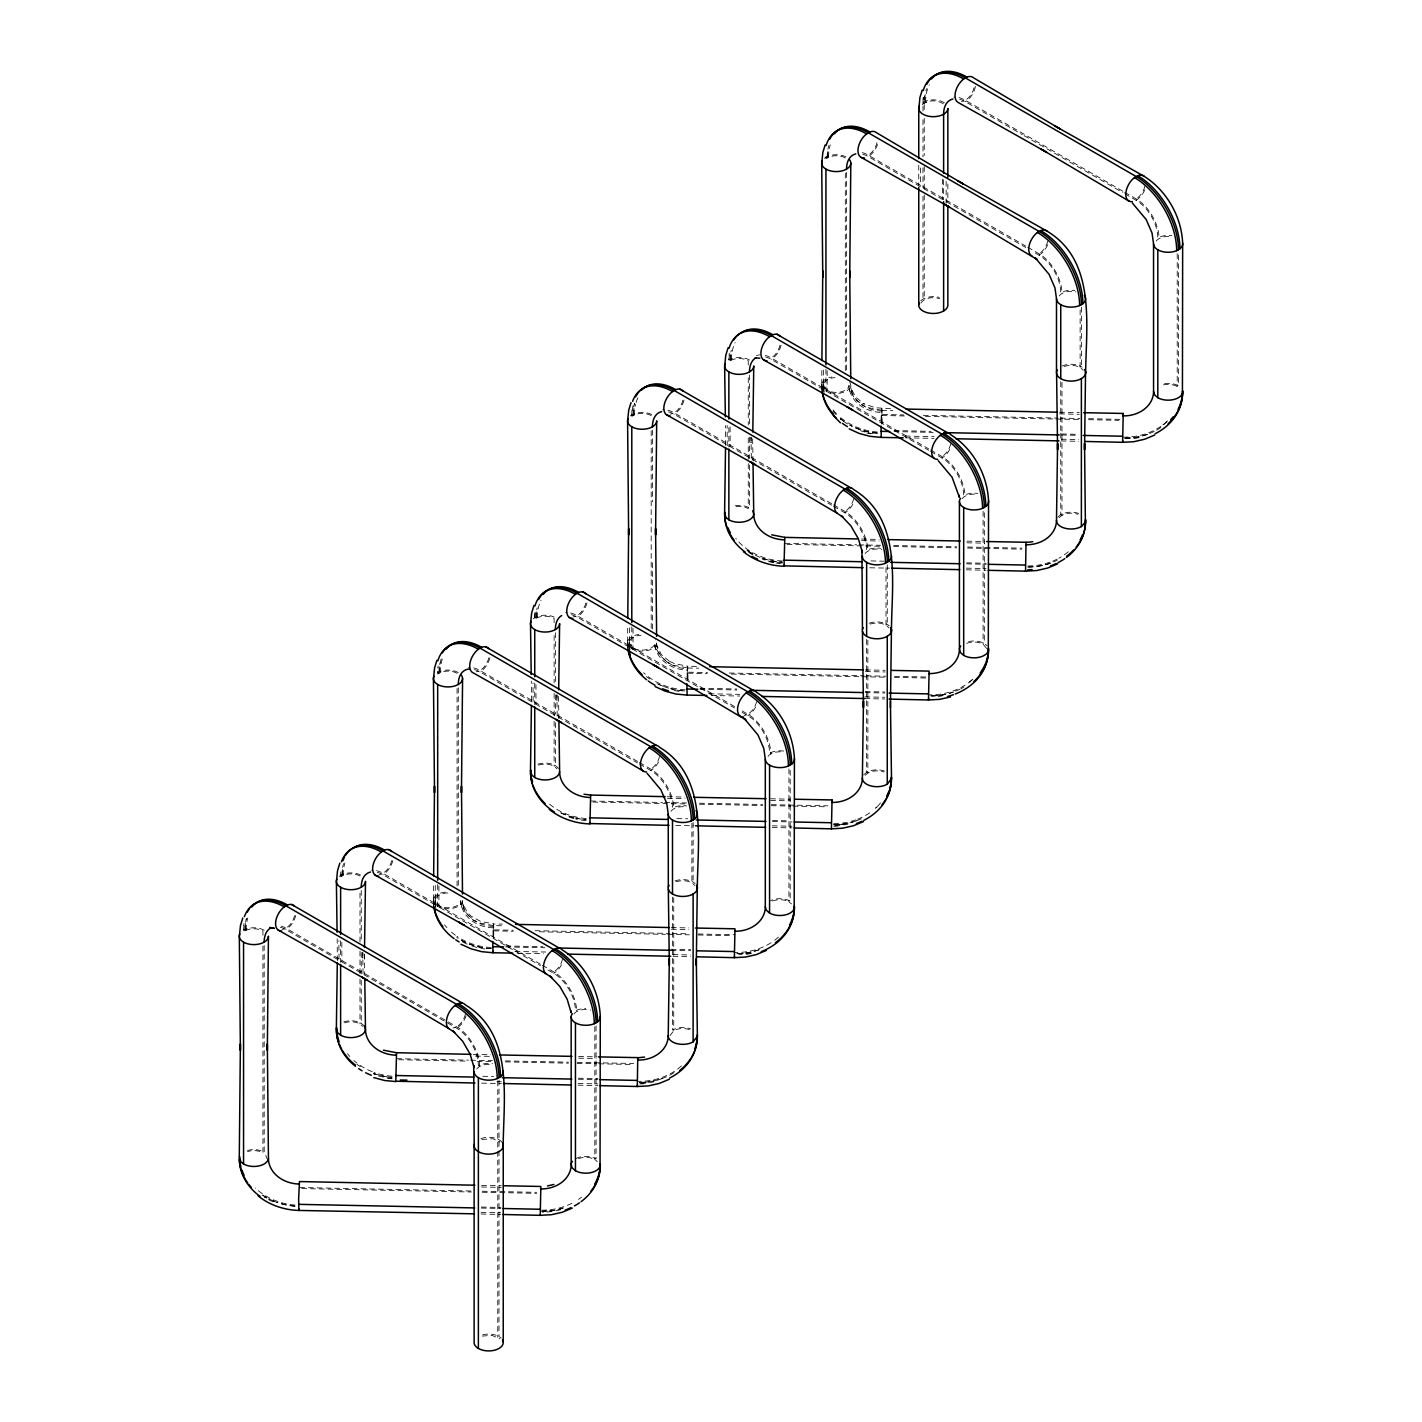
<?xml version="1.0" encoding="UTF-8"?>
<svg xmlns="http://www.w3.org/2000/svg" width="1422" height="1422" viewBox="0 0 1422 1422"><rect width="100%" height="100%" fill="white"/><g stroke="black" fill="none" stroke-linecap="round" stroke-linejoin="round"><path stroke-width="0.75" stroke-dasharray="5 3.75" d="M752.647 438.829L753.002 461.03M881.978 410.585L881.836 424.183M434.119 908.356A59.688 48.703 3.5 0 1 433.514 901.406L433.586 882.547M435.825 907.894A57.982 47.317 3.5 0 1 435.221 901.139L435.292 884.822M493.647 936.494L493.718 925.935M628.257 650.689A59.688 48.703 3.5 0 1 627.653 643.739L627.706 624.88M629.946 650.227A57.982 47.317 3.5 0 1 629.359 643.473L629.413 627.155M687.768 678.809L687.733 666.225L674.632 663.683L668.731 660.981L670.011 661.799L661.283 654.511L656.573 645.108L657.728 649.499M822.378 393.005A59.688 48.703 3.5 0 1 821.774 386.055L821.845 367.196M824.067 392.543A57.982 47.317 3.5 0 1 823.48 385.789L823.551 369.471M338.987 958.979L338.898 940.742M362.841 953.7L362.77 958.09L362.77 952.42L363.054 974.426M533.108 701.295L533.019 683.075M556.962 696.016L556.909 700.406L556.909 694.736L557.175 716.759M727.211 445.815L727.14 425.391M751.083 438.349L751.029 442.74L751.029 437.069L751.314 459.075M337.334 960.81L337.174 938.804M531.49 700.939L531.313 681.12M558.579 696.389L558.864 718.697M725.576 445.459L725.469 425.64M493.665 937.88L493.754 929.846L513.324 930.237M687.786 680.196L687.893 672.179L707.463 672.57M881.924 422.53L882.013 414.495L903.752 414.94M492.919 936.085L493.434 924.033L502.375 924.087M687.057 678.418L687.182 672.802M881.142 420.432L881.302 415.135M881.178 420.734L881.498 411.011A30.697 25.063 3.5 0 1 850.818 385.309L849.805 381.931M493.078 931.41L493.558 925.615L504.543 925.846M687.199 673.744L687.377 668.678A30.697 25.063 3.5 0 1 656.68 642.993L655.684 639.598M435.754 906.863A58.124 47.424 3.5 0 1 435.168 900.108L435.363 899.06A12.834 7.412 0 0 1 450.596 893.105M629.875 649.196A58.124 47.424 3.5 0 1 629.288 642.424L629.484 641.393A12.834 7.412 0 0 1 641.002 635.314M824.013 391.512A58.124 47.424 3.5 0 1 823.409 384.758L823.605 383.727A12.834 7.412 0 0 1 835.123 377.63M434.03 907.04A59.866 48.846 3.5 0 1 433.408 900.073L433.674 898.74A14.575 8.425 0 0 1 446.828 891.967M628.151 649.356A59.866 48.846 3.5 0 1 627.546 642.389L627.813 641.055A14.575 8.425 0 0 1 638.905 634.479M822.272 391.69A59.866 48.846 3.5 0 1 821.667 384.722L821.934 383.389A14.575 8.425 0 0 1 831.994 376.954M669.993 1035.678L673.744 1030.701A12.834 7.412 0 0 1 689.688 1029.688M920.905 303.135C924.851 297.18 933.436 296.843 939.711 298.638M1163.943 424.414L1168.262 420.183M972.701 679.272L969.804 682.08L972.612 679.361A57.982 47.317 3.5 0 1 968.293 682.933M878.494 805.314L875.543 808.211A57.982 47.317 3.5 0 0 880.502 802.897M881.676 410.407L892.785 410.496M687.537 668.073L698.664 668.162M1057.701 517.235L1060.759 514.64A14.575 8.425 0 0 1 1078.729 513.431M1059.301 517.644L1061.985 515.351A12.834 7.412 0 0 1 1077.929 514.337M863.563 774.901L866.638 772.306A14.575 8.425 0 0 1 884.608 771.097M865.18 775.31L867.864 773.035A12.834 7.412 0 0 1 883.809 772.004M922.185 104.57C928.388 99.487 938.396 99.753 944.563 104.713M824.422 158.233L827.693 156.331A14.575 8.425 0 0 1 846.552 157.202M630.302 415.899L633.572 414.015A14.575 8.425 0 0 1 652.431 414.886M533.232 618.694L536.503 616.793A14.575 8.425 0 0 1 554.082 617.024M339.111 876.361L342.382 874.477A14.575 8.425 0 0 1 361.241 875.348M845.308 157.931A12.834 7.412 0 0 0 828.528 157.238L825.986 158.713A57.982 33.488 60 0 1 826.164 154.323M651.187 415.597A12.834 7.412 0 0 0 634.408 414.922L631.866 416.379A57.982 33.488 60 0 1 633.519 404.008M748.256 364.992L748.256 360.708A12.834 7.412 0 0 0 731.459 360.033L728.917 361.49A57.982 33.488 60 0 1 729.344 355.002M457.066 673.264A12.834 7.412 0 0 0 440.269 672.588L437.727 674.064A57.982 33.488 60 0 1 438.154 667.558M554.118 622.676L554.118 618.392A12.834 7.412 0 0 0 537.338 617.699L534.796 619.174A57.982 33.488 60 0 1 535.205 612.669M262.928 935.303L262.928 930.948A12.834 7.412 0 0 0 246.148 930.255L243.606 931.73A57.982 33.488 60 0 1 244.015 925.242M359.997 876.059A12.834 7.412 0 0 0 343.217 875.383L340.676 876.841A57.982 33.488 60 0 1 340.853 872.45M960.988 688.87L963.885 687.004M749.483 359.997A14.575 8.425 0 0 0 730.641 359.126L728.864 359.997A59.866 34.572 60 0 1 729.29 353.296M458.293 672.553A14.575 8.425 0 0 0 439.451 671.682L437.674 672.553A59.866 34.572 60 0 1 438.1 665.852M264.172 930.237A14.575 8.425 0 0 0 245.313 929.366L243.553 930.237A59.866 34.572 60 0 1 243.98 923.518M926.895 101.869L923.056 103.824A57.982 33.488 60 0 1 923.465 97.318M482.271 1336.076L492.012 1335.347L499.797 1338.795M1064.243 366.414C1070.588 364.565 1078.623 364.832 1083.173 370.235M870.122 624.098C876.467 622.249 884.484 622.498 889.052 627.92M675.983 881.764C682.347 879.916 690.363 880.182 694.931 885.586M481.862 1139.431L492.919 1138.72L499.797 1142.008M1124.766 438.207L1134.187 437.852M1027.697 567.058L1037.118 566.685M930.628 695.891L940.066 695.536L937.009 695.642M842.997 824.369L833.576 824.724A58.124 47.424 3.5 0 0 848.045 823.214M738.391 953.487L745.928 953.202M639.438 1082.409L648.876 1082.035M542.386 1211.242L551.807 1210.886M905.423 436.092L933.97 436.625M905.387 437.852L933.934 438.367M869.802 567.787L889.55 568.142M709.063 693.794L739.813 694.345M711.267 695.518L739.813 696.033M675.681 825.453L693.243 825.773M514.942 951.478L545.692 952.011M517.146 953.202L543.488 953.664M496.936 1081.715L501.326 1081.787M481.543 1083.137L501.308 1083.493M1059.514 412.238L1079.28 412.611M1059.55 413.873L1079.298 414.282M923.322 415.331L1058.146 418.068M1060.314 418.121L1079.902 418.512M1088.594 418.69L1123.38 419.401M881.942 415.508L905.867 415.988M925.438 416.397L1053.738 418.992M1055.906 419.046L1079.831 419.526M1088.523 419.703L1118.972 420.325M894.1 430.582L931.054 431.328M1061.541 433.977L1078.925 434.332M894.029 431.595L933.17 432.377M1061.47 434.99L1078.871 435.345M966.836 541.142L984.415 541.48M861.554 540.662L879.116 541.018M966.889 542.795L984.433 543.151M784.944 543.328L856.702 544.786M858.888 544.839L880.627 545.284M893.674 545.533L956.739 546.83M967.6 547.043L1021.974 548.145M787.059 544.395L880.573 546.279M893.62 546.546L956.668 547.826M967.547 548.057L1021.903 549.159M870.957 560.926L884.004 561.175M966.64 562.863L986.21 563.254M966.587 563.876L986.157 564.267M865.394 669.904L885.159 670.277M865.429 671.557L885.177 671.948M729.202 673.015L864.025 675.752M866.194 675.788L885.764 676.197M894.474 676.357L929.259 677.068M687.821 673.175L707.392 673.584M731.317 674.064L859.617 676.676M861.785 676.712L885.71 677.192M894.402 677.37L927.02 678.045M699.962 688.248L736.934 688.995M865.234 691.607L884.804 691.999M699.908 689.261L736.88 690.008M865.18 692.621L884.751 693.012M770.528 798.791L790.294 799.164M667.433 798.346L684.977 798.702M770.564 800.426L790.312 800.835M590.823 801.013L662.581 802.47M664.749 802.506L686.506 802.95M699.553 803.217L762.619 804.497M771.311 804.674L795.236 805.154M797.404 805.207L827.853 805.812M592.938 802.061L666.865 803.572M671.22 803.643L686.435 803.963M699.482 804.23L762.548 805.51M771.239 805.687L790.81 806.078M792.996 806.132L827.782 806.825M676.836 818.592L687.715 818.805M772.519 820.53L789.921 820.885M772.466 821.543L792.036 821.934M671.255 927.571L688.835 927.908M671.308 929.224L688.852 929.579M535.081 930.681L669.904 933.419M672.073 933.472L689.474 933.827M698.166 933.987L735.138 934.752M493.701 930.859L513.271 931.25M539.365 931.783L665.478 934.343M667.665 934.396L689.403 934.823M698.095 935.001L732.899 935.712M505.841 945.932L542.813 946.679M671.113 949.274L690.683 949.683M505.788 946.945L544.928 947.727M671.042 950.287L690.612 950.696M578.594 1056.493L596.173 1056.83M475.499 1056.066L490.857 1056.368M578.63 1058.146L596.191 1058.501M396.702 1058.679L468.46 1060.137M470.629 1060.19L492.368 1060.616M505.414 1060.883L568.48 1062.163M577.19 1062.341L601.097 1062.838M603.284 1062.874L633.714 1063.496M398.8 1059.746L468.389 1061.15M477.099 1061.327L492.314 1061.63M505.361 1061.896L568.427 1063.176M577.119 1063.354L596.689 1063.763M598.858 1063.798L633.661 1064.509M482.716 1076.258L493.594 1076.49M578.399 1078.214L597.969 1078.605M578.327 1079.227L597.898 1079.618M481.525 1185.344L501.308 1185.717M481.56 1186.997L501.308 1187.388M299.633 1187.512L471.429 1191.014M482.289 1191.227L536.663 1192.329M301.748 1188.579L471.357 1192.009M482.236 1192.24L536.592 1193.342M481.329 1207.047L500.9 1207.438M481.276 1208.06L500.846 1208.451M890.634 408.736L875.17 407.723L862.852 403.297L864.132 404.132L855.422 396.827L850.694 387.424L851.867 391.814M1061.239 439.185L1078.783 439.576M861.501 539.027L879.027 539.418M696.496 666.403L687.733 666.225L687.377 670.1A32.457 26.485 3.5 0 1 654.938 642.957A12.834 7.412 0 0 1 646.814 649.587A12.834 7.412 0 0 1 633.039 647.934L629.359 643.473M667.362 796.711L684.889 797.084M473.242 1054.377L490.768 1054.768M1061.203 440.927L1078.747 441.318M966.338 568.125L986.086 568.569M966.338 569.813L986.086 570.258M864.896 696.851L884.626 697.313M864.896 698.54L884.626 699.002M772.217 825.791L791.947 826.253M772.217 827.48L791.947 827.924M672.962 954.571L690.505 954.98M672.962 956.277L690.505 956.668M578.096 1083.475L597.827 1083.919M578.079 1085.164L597.827 1085.608M481.027 1212.308L500.757 1212.753M481.027 1213.997L500.757 1214.441M881.818 410.265L868.184 407.652L862.034 404.843L863.19 405.554L854.018 397.876L849.041 387.975L850.16 392.152M493.558 925.615L479.925 923.002L473.775 920.194L474.93 920.905L465.758 913.226L460.799 903.326L461.919 907.503M1122.829 191.188L965.325 100.269A32.457 18.735 60 0 0 953.842 97.194M1124.731 192.29L1136.107 198.867A32.457 18.735 60 0 1 1159.054 238.612M959.708 99.309A30.697 17.722 60 0 1 965.325 101.691L1022.258 134.557M1024.142 135.659L1122.829 192.628M1124.731 193.712L1136.107 200.289A30.697 17.722 60 0 1 1157.81 237.901A14.575 8.425 0 0 1 1171.906 235.714M862.319 152.616A32.457 18.735 60 0 1 868.255 155.158L1025.76 246.077M1027.662 247.179L1039.038 253.756A32.457 18.735 60 0 1 1061.985 293.501M862.639 154.18A30.697 17.722 60 0 1 868.255 156.58L1025.76 247.517M1035.252 252.992L1039.038 255.178A30.697 17.722 60 0 1 1060.759 292.79A14.575 8.425 0 0 1 1074.854 290.603M765.267 355.411A32.457 18.735 60 0 1 771.204 357.935L928.69 448.872M930.592 449.974L941.986 456.533A32.457 18.735 60 0 1 964.934 496.296M765.587 356.975A30.697 17.722 60 0 1 771.204 359.375L928.69 450.294M930.592 451.396L941.986 457.973A30.697 17.722 60 0 1 963.689 495.567A14.575 8.425 0 0 1 977.785 493.398M831.639 503.761L674.135 412.824A32.457 18.735 60 0 0 662.67 409.749M833.541 504.846L844.917 511.422A32.457 18.735 60 0 1 867.864 551.167M668.518 411.865A30.697 17.722 60 0 1 674.135 414.246L831.639 505.183M833.541 506.285L844.917 512.862A30.697 17.722 60 0 1 866.638 550.456A14.575 8.425 0 0 1 880.733 548.288M734.57 706.538L577.065 615.619A32.457 18.735 60 0 0 565.601 612.544M742.16 710.929L747.848 714.217A32.457 18.735 60 0 1 770.813 753.962M571.448 614.66A30.697 17.722 60 0 1 577.065 617.041L734.57 707.978M742.16 712.351L747.848 715.639A30.697 17.722 60 0 1 769.569 753.251A14.575 8.425 0 0 1 783.664 751.065M637.5 761.428L480.014 670.491A32.457 18.735 60 0 0 468.531 667.416M639.402 762.53L650.796 769.106A32.457 18.735 60 0 1 673.744 808.851M474.397 669.531A30.697 17.722 60 0 1 480.014 671.931L637.5 762.867M639.402 763.952L650.796 770.528A30.697 17.722 60 0 1 672.499 808.14A14.575 8.425 0 0 1 686.595 805.954M540.449 964.223L382.945 873.286A32.457 18.735 60 0 0 371.48 870.211M542.351 965.307L553.727 971.884A32.457 18.735 60 0 1 576.674 1011.629M377.328 872.326A30.697 17.722 60 0 1 382.945 874.726L437.976 906.489M439.878 907.592L540.449 965.645M548.039 970.035L553.727 973.323A30.697 17.722 60 0 1 575.448 1010.918A14.575 8.425 0 0 1 585.757 1008.447M280.258 927.215A30.697 17.722 60 0 1 285.875 929.597L456.658 1028.195A30.697 17.722 60 0 1 478.379 1065.807A14.575 8.425 0 0 1 492.474 1063.638M752.149 553.816L746.408 549.87A58.124 47.424 3.5 0 0 782.367 562.152A59.688 48.703 3.5 0 1 759.739 557.264M843.939 421.339L840.42 418.903L843.459 421.019A58.124 47.424 3.5 0 1 840.42 418.655M746.87 550.172L750.389 552.607M646.299 676.588L649.818 679.005M356.869 1064.314L360.388 1066.731M263.319 1195.582L266.838 1198.017L262.519 1195.031A58.124 47.424 3.5 0 0 274.997 1201.626M968.666 641.589A14.575 8.425 0 0 1 984.308 643.473L987.099 645.73M656.68 642.993A14.575 8.425 0 0 1 647.454 650.529A14.575 8.425 0 0 1 631.795 648.645L627.653 643.739M493.238 926.344A30.697 25.063 3.5 0 1 462.559 900.659A14.575 8.425 0 0 1 453.334 908.196A14.575 8.425 0 0 1 437.674 906.312L433.514 901.406M1163.427 384.864A12.834 7.412 0 0 1 1177.203 386.517L1179.709 388.562M881.907 412.06L881.853 408.541L881.498 412.433A32.457 26.485 3.5 0 1 849.058 385.273A12.834 7.412 0 0 1 840.935 391.903A12.834 7.412 0 0 1 827.16 390.25L823.48 385.789M966.676 643.348A12.834 7.412 0 0 1 983.082 644.184L986.761 648.645M772.555 901.015A12.834 7.412 0 0 1 788.943 901.868L791.45 903.912M493.238 927.784A32.457 26.485 3.5 0 1 460.817 900.624A12.834 7.412 0 0 1 452.694 907.254A12.834 7.412 0 0 1 438.918 905.601L435.221 901.139M578.434 1158.699A12.834 7.412 0 0 1 594.823 1159.534L597.329 1161.578M537.907 764.183A14.575 8.425 0 0 1 555.362 765.569L558.615 768.449M538.636 765.107A12.834 7.412 0 0 1 554.118 766.28L556.997 768.804M343.786 1021.867A14.575 8.425 0 0 1 361.241 1023.253L364.494 1026.115M344.515 1022.791A12.834 7.412 0 0 1 359.997 1023.964L362.859 1026.488M821.774 386.055L823.142 388.721M265.807 1155.322L266.678 1158.308M656.04 649.836L654.92 645.659L659.879 655.542L669.051 663.221L667.896 662.528L674.046 665.336L687.697 667.949L687.786 669.744M463.608 907.165L462.452 902.774L467.163 912.177L471.091 916.177L480.512 921.349L493.612 923.891L493.665 927.411M823.409 384.758L823.853 388.562M629.288 642.424L629.733 646.246M435.168 900.108L435.612 903.912M821.667 384.722L822.129 388.668M627.546 642.389L627.991 646.352M433.408 900.073L433.87 904.019M824.227 389.432L823.605 383.727A57.982 47.317 3.5 0 0 823.942 388.793M630.106 647.117L629.484 641.393A57.982 47.317 3.5 0 0 629.822 646.459M435.985 904.783L435.363 899.06A57.982 47.317 3.5 0 0 435.683 904.143M822.556 389.308L821.934 383.389A59.688 48.703 3.5 0 0 822.272 388.597M628.435 646.992L627.813 641.055A59.688 48.703 3.5 0 0 628.151 646.281M434.314 904.659L433.674 898.74A59.688 48.703 3.5 0 0 434.03 903.948M364.423 954.233L364.707 974.159M1178.447 255.053L1178.447 385.806A14.575 8.425 0 0 0 1162.787 383.922M1177.203 253.614L1177.203 386.517M1081.378 307.17L1081.378 366.734M1080.133 309.925L1080.133 367.445M1061.985 382.447L1061.985 515.351M1060.759 381.736L1060.759 431.044M1060.759 433.177L1060.759 514.64M984.308 512.72L984.308 643.473M983.082 511.298L983.082 644.184M947.852 183.953L947.852 201.657M946.128 181.234L946.128 203.346M943.621 179.83L943.621 199.507M942.377 179.101L942.377 198.796M924.229 109.601L924.229 103.042A58.124 33.559 60 0 1 925.384 92.519M924.229 118.346L924.229 155.513M924.229 166.445L924.229 192.681M924.229 194.867L924.229 299.829M922.985 111.076L922.985 102.331A59.866 34.572 60 0 1 923.234 97.229M922.985 119.821L922.985 156.989M922.985 167.92L922.985 187.597M922.985 196.343L922.985 299.1M920.478 167.974L920.478 185.66M918.754 165.254L918.754 185.162M887.257 564.836L887.257 624.418M886.013 567.609L886.013 625.129M867.864 640.131L867.864 773.035M866.638 639.42L866.638 772.306M846.552 172.435L846.552 372.546M845.308 173.146L845.308 371.071M827.16 370.68L827.16 390.25M825.933 369.222L825.933 390.961A14.575 8.425 0 0 0 841.575 392.845A14.575 8.425 0 0 0 850.818 385.309M790.188 770.404L790.188 901.157A14.575 8.425 0 0 0 769.817 901.015M788.943 768.964L788.943 901.868M749.483 374.999L749.483 426.44M749.483 437.158L749.483 458.595M749.483 465.03L749.483 507.903A14.575 8.425 0 0 0 732.046 506.516M748.256 377.861L748.256 425.018M748.256 437.887L748.256 459.306M748.256 463.608L748.256 508.614A12.834 7.412 0 0 0 732.774 507.441M730.108 426.92L730.108 446.206M728.864 427.631L728.864 446.935M693.118 822.52L693.118 882.084M691.892 823.231L691.892 882.795M673.744 897.797L673.744 1030.701M672.499 897.086L672.499 1029.99A14.575 8.425 0 0 1 690.488 1028.781M652.431 430.102L652.431 501.877M652.431 562.792L652.431 630.213M651.187 430.83L651.187 628.755M633.039 628.346L633.039 647.934M631.795 626.889L631.795 648.645M596.067 1025.92L596.067 1158.823A14.575 8.425 0 0 0 575.679 1158.681M594.823 1026.648L594.823 1159.534M555.362 632.683L555.362 684.124M555.362 694.843L555.362 714.128M555.362 722.696L555.362 765.569M554.118 635.527L554.118 682.684M554.118 693.403L554.118 716.99M554.118 721.274L554.118 766.28M535.97 684.586L535.97 703.89M534.743 683.164L534.743 704.601M498.998 1080.187L498.998 1148.496M498.998 1150.682L498.998 1336.538M497.753 1080.898L497.753 1149.225M497.753 1151.411L497.753 1337.267M458.293 687.786L458.293 887.879M457.066 688.497L457.066 886.421M438.918 886.03L438.918 905.601M437.674 884.573L437.674 906.312M361.241 890.35L361.241 941.791M361.241 952.509L361.241 973.946M361.241 980.38L361.241 1023.253M359.997 893.212L359.997 942.502M359.997 951.087L359.997 974.657M359.997 978.958L359.997 1023.964M341.849 942.271L341.849 961.556M340.622 940.849L340.622 962.267M264.172 945.452L264.172 1152.087A14.575 8.425 0 0 0 246.717 1150.7M262.928 946.163L262.928 1152.798A12.834 7.412 0 0 0 247.464 1151.624M482.698 1334.814A14.575 8.425 0 0 1 501.166 1338.138M480.938 1138.578A14.575 8.425 0 0 1 502.446 1142.933M466.025 1015.895A14.575 8.425 -60 0 1 456.658 1028.195M476.832 1068.917A12.834 7.412 0 0 1 492.012 1064.598M479.623 1066.518A32.457 18.735 60 0 0 456.658 1026.773L285.875 928.175A32.457 18.735 60 0 0 279.938 925.651M465.367 1014.206A12.834 7.412 -60 0 1 452.889 1027.999M295.758 915.43A14.575 8.425 -60 0 1 285.875 929.597M246.148 930.255A57.982 33.488 60 0 1 247.819 917.883M244.797 930.948A58.124 33.559 60 0 1 246.45 918.541A59.688 34.466 60 0 0 245.313 929.366M294.585 915.608A12.834 7.412 -60 0 1 282.107 929.401M295.047 1205.056A57.982 47.317 3.5 0 1 255.391 1188.045M294.976 1206.212A58.124 47.424 3.5 0 1 276.899 1202.354M581.545 1197.128A57.982 47.317 3.5 0 1 578.505 1199.368M571.893 1203.296A57.982 47.317 3.5 0 1 540.556 1210.175M562.721 1208.149A58.124 47.424 3.5 0 1 542.564 1211.331M561.494 964.774A14.575 8.425 -60 0 1 553.727 973.323M573.901 1014.046A12.834 7.412 0 0 1 590.663 1010.029M562.437 959.335A12.834 7.412 -60 0 1 553.727 971.884M340.622 875.348A59.866 34.572 60 0 1 340.729 871.917M392.81 860.541A14.575 8.425 -60 0 1 382.945 874.726M343.217 875.383A57.982 33.488 60 0 1 344.871 862.994M341.849 876.059A58.124 33.559 60 0 1 343.52 863.652M391.654 860.719A12.834 7.412 -60 0 1 379.176 874.512M391.921 1078.783A59.866 48.846 3.5 0 1 387.673 1078.338M392.117 1076.223A57.982 47.317 3.5 0 1 374.057 1072.384M372.173 1071.655A57.982 47.317 3.5 0 1 353.829 1060.492M349.848 1056.51A57.982 47.317 3.5 0 1 347.483 1053.684M373.95 1073.503A58.124 47.424 3.5 0 0 392.045 1077.361A59.688 48.703 3.5 0 1 373.435 1073.343M643.953 1083.76A59.866 48.846 3.5 0 1 639.687 1083.919M681.422 1065.878A57.982 47.317 3.5 0 1 637.625 1081.324M674.01 1072.703A58.124 47.424 3.5 0 1 639.633 1082.48M560.677 1209.678A57.982 47.317 3.5 0 1 542.493 1212.255M391.992 1078.303A57.982 47.317 3.5 0 1 373.933 1074.445M653.818 1081.822A57.982 47.317 3.5 0 1 649.818 1082.569M645.748 1083.102A57.982 47.317 3.5 0 1 639.562 1083.422M675.059 880.911A14.575 8.425 0 0 1 695.162 883.56M662.421 1078.516A59.688 48.703 3.5 0 1 637.643 1082.409M342.382 874.477A59.688 34.466 60 0 1 342.809 867.793M563.396 1208.007A59.688 48.703 3.5 0 1 540.573 1211.26M294.941 1206.14A59.688 48.703 3.5 0 1 268.758 1198.906M273.113 1201.803A57.982 47.317 3.5 0 1 264.332 1197.2M1047.694 244.762A14.575 8.425 -60 0 1 1039.038 255.178M1059.212 295.9A12.834 7.412 0 0 1 1075.974 291.901M1047.747 241.189A12.834 7.412 -60 0 1 1039.038 253.756M877.534 144.529A14.575 8.425 -60 0 1 868.255 156.58M828.528 157.238A57.982 33.488 60 0 1 830.199 144.866M827.16 157.931A58.124 33.559 60 0 1 828.83 145.524M876.965 142.591A12.834 7.412 -60 0 1 868.255 155.158M870.886 433.817A59.866 48.846 3.5 0 1 866.691 432.999M877.427 432.039A57.982 47.317 3.5 0 1 839.14 416.291M836.438 413.695A57.982 47.317 3.5 0 1 832.812 409.5M877.356 433.177A58.124 47.424 3.5 0 1 850.089 425.214M836.278 414.797A58.124 47.424 3.5 0 1 832.634 410.603M1166.733 421.694A57.982 47.317 3.5 0 1 1162.432 425.249M1160.885 426.351A57.982 47.317 3.5 0 1 1122.936 437.141M1160.903 427.471A58.124 47.424 3.5 0 1 1155.997 430.493M1154.273 431.399A58.124 47.424 3.5 0 1 1148.869 433.799M1147.003 434.492A58.124 47.424 3.5 0 1 1124.944 438.296M1144.746 189.89A14.575 8.425 -60 0 1 1136.107 200.289M1156.282 241.011A12.834 7.412 0 0 1 1171.461 236.692M1144.817 186.3A12.834 7.412 -60 0 1 1136.107 198.867M944.404 102.811A14.575 8.425 0 0 0 922.985 102.331L924.762 101.46A59.688 34.466 60 0 1 926.469 88.715M975.421 86.369A14.575 8.425 -60 0 1 965.325 101.691M925.598 102.348A57.982 33.488 60 0 1 929.295 84.822M974.034 87.702A12.834 7.412 -60 0 1 961.556 101.495M1062.181 366.005A14.575 8.425 0 0 1 1082.124 367.196M873.179 433.674A57.982 47.317 3.5 0 1 867.1 432.555M865.109 432.075A57.982 47.317 3.5 0 1 857.359 429.551M1139.129 437.638A57.982 47.317 3.5 0 1 1131.059 438.9M1147.732 434.332A59.688 48.703 3.5 0 1 1122.953 438.225M877.321 433.123A59.688 48.703 3.5 0 1 849.325 424.929M847.565 423.934A59.688 48.703 3.5 0 1 842.517 420.628M827.693 156.331A59.688 34.466 60 0 1 828.137 149.648M920.816 300.7A14.575 8.425 0 0 1 939.284 297.376M658.546 761.979A14.575 8.425 -60 0 1 650.796 770.528M670.953 811.251A12.834 7.412 0 0 1 686.151 806.932M659.506 756.54A12.834 7.412 -60 0 1 650.796 769.106M489.879 657.764A14.575 8.425 -60 0 1 480.014 671.931M440.269 672.588A57.982 33.488 60 0 1 443.22 656.68M438.918 673.264A58.124 33.559 60 0 1 440.073 662.759M488.724 657.942A12.834 7.412 -60 0 1 476.246 671.735M491.248 947.514A57.982 47.317 3.5 0 1 456.942 936.369M455.36 935.249A57.982 47.317 3.5 0 1 449.512 930.361M446.917 927.677A57.982 47.317 3.5 0 1 444.553 924.851M491.177 948.67A58.124 47.424 3.5 0 1 456.8 937.489M751.474 953.433A59.866 48.846 3.5 0 1 745.235 954.5M778.474 937.045A57.982 47.317 3.5 0 1 774.172 940.6M771.044 942.75A57.982 47.317 3.5 0 1 734.676 952.491M758.744 949.843A58.124 47.424 3.5 0 1 736.685 953.647M755.615 707.09A14.575 8.425 -60 0 1 747.848 715.639M768.022 756.362A12.834 7.412 0 0 1 783.202 752.042M756.557 701.65A12.834 7.412 -60 0 1 744.079 715.444M534.743 617.663A59.866 34.572 60 0 1 535.17 610.962M586.948 602.875A14.575 8.425 -60 0 1 577.065 617.041M537.338 617.699A57.982 33.488 60 0 1 541.053 600.173M535.97 618.392A58.124 33.559 60 0 1 537.143 607.869M585.775 603.052A12.834 7.412 -60 0 1 573.297 616.846M586.237 818.557A57.982 47.317 3.5 0 1 549.39 804.052M575.946 818.13A58.124 47.424 3.5 0 0 586.166 819.694A59.688 48.703 3.5 0 1 575.643 818.023M573.937 817.65A58.124 47.424 3.5 0 1 558.899 811.731M838.073 826.075A59.866 48.846 3.5 0 1 833.807 826.235M869.695 812.869A57.982 47.317 3.5 0 1 857.679 819.179M855.813 819.872A57.982 47.317 3.5 0 1 831.746 823.658M861.323 818.752A58.124 47.424 3.5 0 1 850.018 822.751M484.938 949.025A57.982 47.317 3.5 0 1 480.867 948.332M476.85 947.425A57.982 47.317 3.5 0 1 469.1 944.901M467.251 944.137A57.982 47.317 3.5 0 1 461.848 941.524M750.887 952.989A57.982 47.317 3.5 0 1 738.693 954.535M586.113 820.636A57.982 47.317 3.5 0 1 575.91 819.072M573.919 818.592A57.982 47.317 3.5 0 1 566.169 816.068M847.939 824.156A57.982 47.317 3.5 0 1 843.939 824.902M839.869 825.418A57.982 47.317 3.5 0 1 833.683 825.738M869.18 623.227A14.575 8.425 0 0 1 889.283 625.876M856.542 820.832A59.688 48.703 3.5 0 1 831.763 824.742M573.581 817.526A59.688 48.703 3.5 0 1 558.135 811.447M536.503 616.793A59.688 34.466 60 0 1 536.947 610.109M759.472 949.683A59.688 48.703 3.5 0 1 734.694 953.575M491.194 948.598A59.688 48.703 3.5 0 1 461.083 940.28M439.451 671.682A59.688 34.466 60 0 1 441.158 658.937M852.685 504.312A14.575 8.425 -60 0 1 844.917 512.862M865.091 553.585A12.834 7.412 0 0 1 881.853 549.567M853.627 498.855A12.834 7.412 -60 0 1 844.917 511.422M631.795 414.886A59.866 34.572 60 0 1 632.043 409.803M684 400.08A14.575 8.425 -60 0 1 674.135 414.246M634.408 414.922A57.982 33.488 60 0 1 635.563 404.417M636.061 402.533A57.982 33.488 60 0 1 638.105 397.378M633.039 415.597A58.124 33.559 60 0 1 634.71 403.19A59.688 34.466 60 0 0 633.572 414.015M682.844 400.257A12.834 7.412 -60 0 1 670.366 414.051M685.368 689.848A57.982 47.317 3.5 0 1 643.633 672.695M671.006 688.799A58.124 47.424 3.5 0 0 685.297 690.985A59.688 48.703 3.5 0 1 670.651 688.692M663.239 686.275A58.124 47.424 3.5 0 1 655.969 682.898M965.183 685.084A57.982 47.317 3.5 0 1 928.815 694.825M960.152 689.066A58.124 47.424 3.5 0 1 949.043 693.385M945.115 694.38A58.124 47.424 3.5 0 1 930.823 695.98M949.736 449.423A14.575 8.425 -60 0 1 941.986 457.973M962.143 498.695A12.834 7.412 0 0 1 977.341 494.376M950.696 443.984A12.834 7.412 -60 0 1 941.986 456.533M781.069 345.19A14.575 8.425 -60 0 1 771.204 359.375M731.459 360.033A57.982 33.488 60 0 1 735.174 342.506M730.108 360.708A58.124 33.559 60 0 1 731.264 350.185M779.914 345.368A12.834 7.412 -60 0 1 771.204 357.935M756.451 355.624A32.457 18.735 60 0 1 759.721 354.86M780.163 563.45A59.866 48.846 3.5 0 1 775.914 562.988M773.817 562.668A59.866 48.846 3.5 0 1 767.578 561.335M782.438 561.015A57.982 47.317 3.5 0 1 735.743 538.334M1068.295 551.754A57.982 47.317 3.5 0 1 1058.928 558.206M1057.204 559.095A57.982 47.317 3.5 0 1 1051.818 561.494M1049.951 562.188A57.982 47.317 3.5 0 1 1025.866 565.974M1057.204 560.232A58.124 47.424 3.5 0 1 1053.649 561.886M1049.934 563.325A58.124 47.424 3.5 0 1 1044.157 565.067M1042.166 565.529A58.124 47.424 3.5 0 1 1034.078 566.809M679.058 691.341A57.982 47.317 3.5 0 1 672.979 690.239M782.313 563.094A57.982 47.317 3.5 0 1 762.192 559.095M753.038 555.007A57.982 47.317 3.5 0 1 748.008 551.932M1050.662 563.165A59.688 48.703 3.5 0 1 1025.884 567.058M752.274 553.78A59.688 48.703 3.5 0 1 748.772 551.718M730.641 359.126A59.688 34.466 60 0 1 731.068 352.443M943.017 695.713A57.982 47.317 3.5 0 1 936.938 696.584M953.611 691.999A59.688 48.703 3.5 0 1 949.665 693.261M945.63 694.274A59.688 48.703 3.5 0 1 928.833 695.909M668.624 688.124A59.688 48.703 3.5 0 1 657.017 683.555M364.405 954.18L364.405 958.464L364.459 954.055"/><path stroke-width="1.5" d="M1081.378 378.643L1081.378 526.549A14.575 8.425 0 0 1 1065.256 528.309A14.575 8.425 0 0 1 1056.493 520.292L1057.595 443.415L1057.595 449.867L1056.582 373.63M503.175 1146.647C503.37 1098.904 514.373 1034.398 465.403 1004.927A14.575 8.425 -60 0 0 458.311 1003.594L455.022 1005.496A14.575 8.425 -60 0 0 446.97 1017.85A14.575 8.425 -60 0 0 448.908 1028.621L454.702 1032.479L452.943 1030.95L462.665 1041.224L470.095 1054.111L474.13 1067.655L473.686 1065.38L474.201 1144.763M697.295 888.981C697.509 841.22 708.494 776.714 659.541 747.261A14.575 8.425 -60 0 0 652.431 745.928L649.161 747.812A14.575 8.425 -60 0 0 640.575 762.939A14.575 8.425 -60 0 0 646.53 771.933M891.434 631.297C891.63 583.553 902.632 519.048 853.662 489.577A14.575 8.425 -60 0 0 846.552 488.244L843.282 490.146A14.575 8.425 -60 0 0 835.212 502.499A14.575 8.425 -60 0 0 837.167 513.271L842.944 517.128L841.184 515.617L850.907 525.873L858.355 538.76L862.372 552.305L861.945 550.03L862.443 629.413M474.45 1213.837L298.869 1210.442L298.638 1199.155L299.473 1181.558L474.93 1185.219M474.966 1083.013L395.796 1081.218L396.542 1052.724L471.055 1054.342M512.755 953.113L492.99 952.758L492.776 941.471M572.266 1208.096L562.294 1212.255L551.469 1214.708L540.236 1215.33L540.858 1186.463L503.495 1185.752M669.087 825.347L589.917 823.551L590.663 795.058L665.176 796.658M669.318 1079.262L659.346 1083.404L648.539 1085.875L637.305 1086.497L637.749 1057.772L644.557 1057.079M706.876 695.447L687.128 695.091L686.897 683.804M766.387 950.429L756.415 954.571L745.608 957.042L734.374 957.664L734.978 928.797L695.429 928.033M863.207 567.662L784.037 565.867L784.802 537.374L857.111 538.938M863.456 821.578L853.484 825.738L842.659 828.191L831.426 828.83L832.048 799.946L832.154 801.99M903.201 437.798L881.249 437.407L881.018 426.12M950.536 696.904L939.729 699.357L928.495 699.98L929.099 671.113L891.754 670.402M1057.577 563.912L1047.605 568.053L1036.798 570.524L1025.564 571.146L1026.009 542.422L1032.799 541.729M1154.646 435.079L1144.674 439.22L1133.849 441.691L1122.616 442.313L1123.238 413.447L1123.344 415.473M433.639 875.988L434.51 786.224L434.51 792.658L433.443 679.183L434.581 667.825L436.91 660.323M462.577 678.507L461.457 792.658L461.457 786.224L462.505 894.065M627.777 618.303L628.648 528.54L628.648 534.992L627.582 421.499L628.702 410.158L631.03 402.657M821.898 360.637L822.769 270.873L822.769 277.308L821.703 163.832L822.84 152.474L825.151 144.973M850.818 163.157L849.716 277.308L849.716 270.873L850.747 378.714M697.295 887.097L696.282 965.218L696.282 958.766L697.384 1036.229L693.118 1041.899A14.575 8.425 0 0 1 676.996 1043.659A14.575 8.425 0 0 1 668.233 1035.643L669.335 958.766L669.335 965.218L668.322 888.981M890.421 707.534L891.434 629.413M1085.555 371.746L1084.542 449.867L1084.542 443.415L1085.377 522.23A59.688 48.703 3.5 0 1 1066.376 557.495M337.298 963.014L336.356 1028.906L337.832 1032.905L340.622 1035.163A14.575 8.425 0 0 0 356.264 1037.029A14.575 8.425 0 0 0 365.49 1029.492L364.779 978.585M364.547 947.443L365.507 881.302A14.575 8.425 0 0 1 348.941 889.639A14.575 8.425 0 0 1 336.89 879.027M531.419 705.33L530.477 771.239L531.952 775.221L534.743 777.478A14.575 8.425 0 0 0 550.385 779.363A14.575 8.425 0 0 0 559.628 771.826L558.899 720.918M558.686 689.777L559.628 623.618A14.575 8.425 0 0 1 543.062 631.972A14.575 8.425 0 0 1 531.01 621.361M725.54 447.663L724.598 513.555L726.073 517.555L728.864 519.812A14.575 8.425 0 0 0 744.524 521.678A14.575 8.425 0 0 0 753.749 514.142L753.02 463.234M752.807 432.092L753.767 365.952A14.575 8.425 0 0 1 737.2 374.288A14.575 8.425 0 0 1 725.131 363.677M890.421 701.099L891.505 778.563L887.257 784.215A14.575 8.425 0 0 1 871.117 785.993A14.575 8.425 0 0 1 862.372 777.976L863.474 701.099L863.474 707.534L862.443 631.297M918.825 109.281L919.892 97.585L922.22 90.101M299.029 1209.02L298.869 1210.442C284.151 1210.015 269.593 1205.145 258.075 1195.849M493.167 951.354L492.99 952.758L481.72 951.673L470.913 948.776L460.941 944.226M590.219 822.52L590.059 823.925C575.341 823.498 560.783 818.628 549.265 809.349M637.483 1085.093L637.305 1086.497L600.013 1085.661M734.534 956.259L734.374 957.664L697.082 956.81M784.357 564.836L784.18 566.258C769.462 565.832 754.904 560.961 743.386 551.665M928.673 698.575L928.495 699.98L889.017 699.091M1122.793 440.909L1122.616 442.313L1085.341 441.46M239.554 1156.406L240.762 1161.738L243.553 1163.996A14.575 8.425 0 0 0 259.213 1165.88A14.575 8.425 0 0 0 268.438 1158.343L267.336 1043.89L267.336 1050.325L268.438 936.191A14.575 8.425 0 0 1 251.872 944.528A14.575 8.425 0 0 1 239.82 933.916M581.047 1201.697A59.688 48.703 3.5 0 0 600.048 1166.413L600.28 1016.197C599.089 989.979 584.833 964.045 562.472 950.056A14.575 8.425 -60 0 0 555.362 948.705L552.092 950.607A14.575 8.425 -60 0 0 544.022 962.978A14.575 8.425 -60 0 0 545.977 973.732L551.754 977.589L550.012 976.079L559.717 986.335L567.165 999.222L571.182 1012.766L570.755 1010.491M761.232 951.638A59.688 48.703 3.5 0 0 794.187 908.729L794.418 758.53C793.209 732.312 778.972 706.379 756.593 692.372A14.575 8.425 -60 0 0 749.501 691.039L746.212 692.923A14.575 8.425 -60 0 0 737.627 708.049A14.575 8.425 -60 0 0 743.599 717.043M955.353 693.972A59.688 48.703 3.5 0 0 988.308 651.063L988.539 500.846C987.33 474.628 973.092 448.694 950.714 434.705A14.575 8.425 -60 0 0 943.621 433.355L940.351 435.256A14.575 8.425 -60 0 0 931.766 450.383A14.575 8.425 -60 0 0 937.72 459.359M1155.037 433.817A59.688 48.703 3.5 0 0 1182.429 393.379L1182.66 243.18C1181.522 216.553 1166.733 190.672 1144.212 176.346L1054.662 125.811L1060.243 129.029L973.43 77.748A14.575 8.425 -60 0 0 966.96 77.09A59.688 34.466 60 0 0 931.463 78.974M242.771 918.008L240.46 925.509L239.323 936.849L240.389 1050.325L240.389 1043.89L239.287 1157.739A59.866 48.846 3.5 0 0 247.659 1182.855M339.84 863.118L337.529 870.62L336.392 881.978L337.085 932.245M533.961 605.452L531.65 612.935L530.513 624.294L531.206 674.561M728.1 347.768L725.771 355.269L724.633 366.627L725.344 416.895M1085.377 522.23L1081.378 526.549M861.27 157.451L949.7 207.256L944.119 204.021L1037.082 259.462L1035.323 257.933L1049.134 274.428L1054.964 287.902L1056.493 298.744A14.575 8.425 0 0 0 1064.438 306.228A14.575 8.425 0 0 0 1079.6 305.552L1082.889 303.668A14.575 8.425 0 0 0 1084.311 295.207M1132.374 203.044L1146.185 219.539L1152.033 233.012L1153.544 243.855A14.575 8.425 0 0 0 1161.49 251.356A14.575 8.425 0 0 0 1176.669 250.681L1179.94 248.779A14.575 8.425 0 0 0 1182.66 243.18M862.354 556.411A14.575 8.425 0 0 0 870.3 563.912A14.575 8.425 0 0 0 885.479 563.236L888.768 561.335A14.575 8.425 0 0 0 891.47 555.735M960.525 498.304A14.575 8.425 0 0 0 964.969 508.134A14.575 8.425 0 0 0 982.549 508.347L985.819 506.463A14.575 8.425 0 0 0 988.539 500.846M647.063 773.284L660.875 789.779L666.722 803.252L668.233 814.077A14.575 8.425 0 0 0 676.179 821.578A14.575 8.425 0 0 0 691.359 820.903L694.629 819.019A14.575 8.425 0 0 0 696.051 810.558M569.315 617.45L658.51 667.718L652.929 664.501L745.892 719.923L744.133 718.394L757.944 734.89L763.774 748.363L765.303 759.206A14.575 8.425 0 0 0 773.248 766.689A14.575 8.425 0 0 0 788.41 766.031L791.698 764.129A14.575 8.425 0 0 0 794.418 758.53M474.113 1071.761A14.575 8.425 0 0 0 482.058 1079.262A14.575 8.425 0 0 0 497.22 1078.587L500.508 1076.685A14.575 8.425 0 0 0 503.228 1071.086M572.284 1013.655A14.575 8.425 0 0 0 576.71 1023.484A14.575 8.425 0 0 0 594.289 1023.698L597.578 1021.814A14.575 8.425 0 0 0 600.28 1016.197M826.129 145.488A59.688 34.466 60 0 1 866.62 133.864L869.909 131.979A14.575 8.425 -60 0 1 876.379 132.637L963.174 183.918L957.593 180.701L1047.161 231.235C1096.184 260.635 1086.124 324.749 1085.644 372.688M923.198 90.599A59.688 34.466 60 0 1 963.689 78.974L966.96 77.09M632.612 401.306A59.688 34.466 60 0 1 672.499 391.548L675.77 389.646A14.575 8.425 -60 0 1 682.88 390.979M729.059 348.283A59.688 34.466 60 0 1 769.569 336.659L772.839 334.757A14.575 8.425 -60 0 1 779.931 336.107M1032.052 256.067A14.575 8.425 -60 0 1 1029.173 245.526A14.575 8.425 -60 0 1 1037.402 232.461L1040.691 230.577A14.575 8.425 -60 0 1 1047.161 231.235M1132.356 201.64A14.575 8.425 -60 0 1 1125.851 193.036A14.575 8.425 -60 0 1 1134.472 177.572L1137.742 175.688A14.575 8.425 -60 0 1 1144.212 176.346M437.869 660.839A59.688 34.466 60 0 1 478.379 649.214L481.649 647.312A14.575 8.425 -60 0 1 488.741 648.663M534.939 605.95A59.688 34.466 60 0 1 575.43 594.325L578.718 592.441A14.575 8.425 -60 0 1 585.811 593.774M244.371 916.657A59.688 34.466 60 0 1 284.24 906.88L287.528 904.996A14.575 8.425 -60 0 1 294.621 906.329M341.422 861.768A59.688 34.466 60 0 1 381.309 852.009L384.58 850.107A14.575 8.425 -60 0 1 391.69 851.44M547.488 1185.912L553.905 1184.455M755.224 357.864L759.792 358.202M269.913 928.104L273.771 927.962M955.886 438.758L1059.017 440.873M891.754 568.178L959.761 569.653M761.765 696.425L864.896 698.54M695.429 825.809L765.64 827.337M567.627 954.109L670.757 956.224M400.311 1080.009L406.905 1080.116M503.495 1083.528L571.502 1085.004M1057.31 412.184L905.956 409.056M1083.688 412.682L1123.238 413.447M880.982 431.328L889.692 431.506M944.048 432.608L1059.301 434.936M1083.226 435.434L1122.367 436.216M960.259 541.018L887.79 539.596M986.619 541.533L1026.169 542.28M783.931 560.161L862.212 561.743M890.474 562.33L960.063 563.734M988.326 564.303L1025.298 565.067M863.19 669.869L709.649 666.687M686.862 688.995L697.74 689.226M749.927 690.274L862.994 692.567M889.088 693.101L928.228 693.9M766.12 798.702L693.669 797.28M794.685 799.235L832.048 799.946M589.792 817.828L668.073 819.428M696.353 819.996L765.943 821.418M794.205 821.987L831.177 822.734M669.069 927.535L515.528 924.371M492.741 946.679L503.601 946.892M557.975 947.994L671.042 950.287M697.135 950.82L734.108 951.567M572 1056.368L499.531 1054.946M598.36 1056.884L637.927 1057.63L638.034 1059.674M395.671 1075.512L473.953 1077.094M502.215 1077.68L571.804 1079.085M600.084 1079.653L637.038 1080.418M298.602 1204.345L474.752 1207.918M503.015 1208.504L539.987 1209.251M988.272 570.311L1025.564 571.146M794.151 827.977L831.426 828.83M502.961 1214.495L540.236 1215.33M881.249 437.407L869.98 436.323L859.155 433.426L849.201 428.875M687.128 695.091L675.859 694.007L665.034 691.092L655.062 686.542M395.938 1081.591L384.669 1080.507L373.844 1077.609M784.802 537.374L771.702 534.832M583.98 794.223L590.663 795.058M396.542 1052.724L383.442 1050.183M269.949 927.411L274.482 928.442M763.436 359.784L852.649 410.034L847.068 406.816L934.218 458.382M666.367 414.673L755.58 464.923L749.998 461.706L837.167 513.271M375.195 875.134L464.39 925.384L458.808 922.167L545.977 973.732M278.125 930.024L367.32 980.273L361.757 977.056L448.908 1028.621M947.674 432.857L776.892 334.241M850.623 487.728L679.84 389.13M753.553 690.523L582.771 591.925M656.484 745.412L485.702 646.814M559.433 948.19L388.65 849.592M462.363 1003.079L291.581 904.481M1129.121 201.177L1041.188 149.15L1046.77 152.367L958.339 102.58A14.575 8.425 -60 0 1 955.46 92.057A14.575 8.425 -60 0 1 963.689 78.974M643.028 770.937L555.878 719.372L561.459 722.607L472.246 672.339A14.575 8.425 -60 0 1 470.309 661.586A14.575 8.425 -60 0 1 478.379 649.214M1182.429 393.379A14.575 8.425 0 0 1 1172.368 399.813A14.575 8.425 0 0 1 1157.81 397.716L1154.557 394.836L1153.562 391.459L1153.544 243.855M988.308 651.063A14.575 8.425 0 0 1 978.247 657.479A14.575 8.425 0 0 1 963.689 655.382L960.437 652.52L959.423 649.125L959.423 501.522M794.187 908.729A14.575 8.425 0 0 1 784.126 915.164A14.575 8.425 0 0 1 769.569 913.048L766.316 910.187L765.303 906.809L765.303 759.206M600.048 1166.413A14.575 8.425 0 0 1 589.988 1172.83A14.575 8.425 0 0 1 575.448 1170.733L572.177 1167.871L571.182 1164.476L571.164 1016.872M938.253 460.728L952.065 477.223L959.441 497.416L958.997 495.14M833.292 415.544L840.455 422.832M752.753 510.765L753.749 514.142A30.697 25.063 3.5 0 0 784.429 539.845M364.494 1026.115L365.49 1029.492A30.697 25.063 3.5 0 0 396.187 1055.195M656.626 636.381L655.578 528.54L655.578 534.992L656.697 420.841A14.575 8.425 0 0 1 640.131 429.177A14.575 8.425 0 0 1 628.08 418.566M668.322 887.097L668.233 814.077M1157.81 249.81L1157.81 397.716M1060.759 304.681L1060.759 378.643M1056.493 298.744L1056.493 372.688M963.689 507.476L963.689 655.382M947.852 108.783L947.852 177.323M947.852 206.066L947.852 305.57A14.575 8.425 0 0 1 930.681 313.338A14.575 8.425 0 0 1 919.376 302.548M943.621 173.271L943.621 114.222A30.697 17.722 60 0 1 952.882 99.042M943.621 201.693L943.621 311.009M918.754 107.77L918.754 158.624M918.754 187.366L918.754 304.557M887.257 636.309L887.257 784.215M866.638 562.365L866.638 636.309M825.933 169.111L825.933 364.867M769.569 765.16L769.569 913.048M728.864 371.906L728.864 419.063M728.864 449.068L728.864 519.812M693.118 893.994L693.118 1041.899M672.499 820.032L672.499 893.994M631.795 426.796L631.795 622.534M575.448 1022.827L575.448 1170.733M534.743 629.573L534.743 676.73M534.743 706.752L534.743 777.478M503.246 1145.208L503.246 1341.995M478.379 1077.716L478.379 1348.447M474.13 1146.221L474.13 1343.008A14.575 8.425 0 0 0 491.319 1350.776A14.575 8.425 0 0 0 502.606 1339.986M437.674 684.462L437.674 880.218M340.622 887.257L340.622 934.414M340.622 964.418L340.622 1035.163M243.553 942.146L243.553 1163.996M502.606 1143.199A14.575 8.425 0 0 1 489.577 1154.113A14.575 8.425 0 0 1 474.344 1144.195M498.998 1077.716A59.866 34.572 60 0 0 456.658 1004.394L285.875 905.796A59.866 34.572 60 0 0 250.272 907.68M455.022 1005.496A59.688 34.466 60 0 1 497.22 1078.587M247.375 912.142A59.866 34.572 60 0 1 249.223 909.067M281.627 931.001A14.575 8.425 -60 0 1 275.655 922.007A14.575 8.425 -60 0 1 284.24 906.88M264.172 942.146A30.697 17.722 60 0 1 270.536 928.086M251.214 1187.281A59.866 48.846 3.5 0 1 248.779 1184.366M259.977 1196.329A59.688 48.703 3.5 0 1 239.394 1159.09M299.118 1184.028A30.697 25.063 3.5 0 1 268.438 1158.343M579.465 1202.816A59.688 48.703 3.5 0 1 574.435 1205.909M570.844 1207.722A59.688 48.703 3.5 0 1 565.192 1210.033M590.823 1191.316A59.866 48.846 3.5 0 0 600.315 1165.08L600.226 1163.729A59.688 48.703 3.5 0 1 594.823 1183.868M572.444 1161.33A14.575 8.425 0 0 0 571.182 1164.476A30.697 25.063 3.5 0 1 540.484 1188.934M596.067 1022.827A59.866 34.572 60 0 0 553.727 949.505L382.945 850.907A59.866 34.572 60 0 0 345.315 855.671M552.092 950.607A59.688 34.466 60 0 1 594.289 1023.698M342.933 860.701A59.866 34.572 60 0 1 344.444 857.253M378.679 876.112A14.575 8.425 -60 0 1 372.724 867.136A14.575 8.425 -60 0 1 381.309 852.009M361.241 887.257A30.697 17.722 60 0 1 370.502 872.059M355.411 1065.078A59.866 48.846 3.5 0 1 342.684 1050.911M341.76 1049.329A59.866 48.846 3.5 0 1 339.414 1044.406M338.774 1042.735A59.866 48.846 3.5 0 1 336.356 1028.906L336.623 1027.573A59.688 48.703 3.5 0 0 339.04 1041.348M371.32 1075.281A59.688 48.703 3.5 0 1 365.667 1072.739M362.095 1070.802A59.688 48.703 3.5 0 1 358.682 1068.633M355.464 1066.304A59.688 48.703 3.5 0 1 336.463 1030.239M691.981 1056.439A59.866 48.846 3.5 0 0 697.384 1036.229L697.278 1034.896A59.688 48.703 3.5 0 1 694.86 1048.583M691.056 1057.986A59.866 48.846 3.5 0 1 679.858 1070.446M697.118 1037.562A59.688 48.703 3.5 0 1 669.726 1078M668.233 1035.643A30.697 25.063 3.5 0 1 637.554 1060.083M458.311 1003.594A59.688 34.466 60 0 1 500.508 1076.685M555.362 948.705A59.688 34.466 60 0 1 597.578 1021.814M696.584 885.248A14.575 8.425 0 0 1 682.809 896.464A14.575 8.425 0 0 1 669.051 885.248M352.692 848.507A59.688 34.466 60 0 1 384.58 850.107M244.104 1175.159A59.688 48.703 3.5 0 1 241.971 1170.182M240.922 1166.787A59.688 48.703 3.5 0 1 240.158 1163.356M252.014 906.88A59.688 34.466 60 0 1 287.528 904.996M1081.378 304.681A59.866 34.572 60 0 0 1039.038 231.359L868.255 132.761A59.866 34.572 60 0 0 829.755 139.107M1037.402 232.461A59.688 34.466 60 0 1 1079.6 305.552M864.505 157.931A14.575 8.425 -60 0 1 858.017 149.328A14.575 8.425 -60 0 1 866.62 133.864M846.552 169.111A30.697 17.722 60 0 1 855.813 153.914M849.716 159.939A14.575 8.425 0 0 1 837.114 171.564A14.575 8.425 0 0 1 822.2 160.899M833.594 414.264A59.866 48.846 3.5 0 1 822.272 391.69M847.405 426.618A59.688 48.703 3.5 0 1 842.357 423.312M836.332 418.264A59.688 48.703 3.5 0 1 822.378 393.005M1168.084 423.756A59.866 48.846 3.5 0 0 1182.695 392.045L1182.606 390.712A59.688 48.703 3.5 0 1 1178.056 409.269M1153.562 391.459A30.697 25.063 3.5 0 1 1122.865 415.899M1178.447 249.81A59.866 34.572 60 0 0 1136.107 176.488L965.325 77.872A59.866 34.572 60 0 0 926.824 84.218M1134.472 177.572A59.688 34.466 60 0 1 1176.669 250.681M947.87 108.605A14.575 8.425 0 0 1 930.823 116.568A14.575 8.425 0 0 1 919.376 105.779M1084.542 369.471A14.575 8.425 0 0 1 1071.477 381.096A14.575 8.425 0 0 1 1057.31 369.916M1040.691 230.577A59.688 34.466 60 0 1 1082.889 303.668M1137.742 175.688A59.688 34.466 60 0 1 1179.94 248.779M1173.132 416.859A59.688 48.703 3.5 0 1 1170.697 419.668M834.394 133.864A59.688 34.466 60 0 1 869.909 131.979M693.118 820.032A59.866 34.572 60 0 0 650.796 746.71L480.014 648.112A59.866 34.572 60 0 0 442.384 652.876M649.161 747.812A59.688 34.466 60 0 1 691.359 820.903M458.293 684.462A30.697 17.722 60 0 1 469.153 669.015M461.457 675.29A14.575 8.425 0 0 1 448.854 686.915A14.575 8.425 0 0 1 433.941 676.232M442.917 926.682A59.866 48.846 3.5 0 1 434.03 907.04M459.146 941.968A59.688 48.703 3.5 0 1 455.733 939.8M454.098 938.662A59.688 48.703 3.5 0 1 434.119 908.356M775.381 942.786A59.866 48.846 3.5 0 0 794.454 907.396L794.347 906.063A59.688 48.703 3.5 0 1 789.797 924.62M765.303 906.809A30.697 25.063 3.5 0 1 734.623 931.25M790.188 765.16A59.866 34.572 60 0 0 747.848 691.839L577.065 593.223A59.866 34.572 60 0 0 538.565 599.569M746.212 692.923A59.688 34.466 60 0 1 788.41 766.031M572.817 618.446A14.575 8.425 -60 0 1 566.845 609.451A14.575 8.425 -60 0 1 575.43 594.325M555.362 629.573A30.697 17.722 60 0 1 561.726 615.53M545.088 803.537A59.866 48.846 3.5 0 1 535.881 791.645M535.028 790.028A59.866 48.846 3.5 0 1 532.894 785.051M532.343 783.362A59.866 48.846 3.5 0 1 530.477 771.239L530.744 769.906A59.688 48.703 3.5 0 0 530.904 773.372M554.491 812.069A59.688 48.703 3.5 0 1 530.584 772.573M590.308 797.511A30.697 25.063 3.5 0 1 559.628 771.826M891.239 779.896A59.688 48.703 3.5 0 1 863.847 820.334M862.034 821.205A59.688 48.703 3.5 0 1 856.382 823.516M886.955 797.173A59.866 48.846 3.5 0 0 891.505 778.563L891.416 777.212A59.688 48.703 3.5 0 1 891.061 782.42M886.102 798.755A59.866 48.846 3.5 0 1 882.013 804.799M862.372 777.976A30.697 25.063 3.5 0 1 831.674 802.417M652.431 745.928A59.688 34.466 60 0 1 694.629 819.019M749.501 691.039A59.688 34.466 60 0 1 791.698 764.129M890.705 627.582A14.575 8.425 0 0 1 876.947 638.78A14.575 8.425 0 0 1 863.172 627.582M890.794 784.144A59.688 48.703 3.5 0 1 889.55 789.228M888.999 790.899A59.688 48.703 3.5 0 1 886.866 795.787M532.592 781.993A59.688 48.703 3.5 0 1 531.686 778.563M543.204 594.325A59.688 34.466 60 0 1 578.718 592.441M446.153 649.214A59.688 34.466 60 0 1 448.481 646.779M449.761 645.73A59.688 34.466 60 0 1 481.649 647.312M887.257 562.365A59.866 34.572 60 0 0 844.917 489.044L674.135 390.446A59.866 34.572 60 0 0 635.634 396.791M843.282 490.146A59.688 34.466 60 0 1 885.479 563.236M669.869 415.651A14.575 8.425 -60 0 1 663.914 406.674A14.575 8.425 -60 0 1 672.499 391.548M652.431 426.796A30.697 17.722 60 0 1 661.692 411.598M642.157 674.703A59.866 48.846 3.5 0 1 628.151 649.356M668.464 690.808A59.688 48.703 3.5 0 1 662.51 688.763M655.044 685.28A59.688 48.703 3.5 0 1 648.236 680.978M646.655 679.787A59.688 48.703 3.5 0 1 628.257 650.689M973.963 681.44A59.866 48.846 3.5 0 0 988.574 649.73L988.468 648.379A59.688 48.703 3.5 0 1 986.05 662.065M953.433 694.683A59.688 48.703 3.5 0 1 947.496 696.46M960.703 645.979A14.575 8.425 0 0 0 959.423 649.125A30.697 25.063 3.5 0 1 928.744 673.584M984.308 507.476A59.866 34.572 60 0 0 941.986 434.154L771.204 335.556A59.866 34.572 60 0 0 733.574 340.32M940.351 435.256A59.688 34.466 60 0 1 982.549 508.347M766.938 360.761A14.575 8.425 -60 0 1 760.983 351.785A14.575 8.425 -60 0 1 769.569 336.659M749.483 371.906A30.697 17.722 60 0 1 755.846 357.846M734.108 540.182A59.866 48.846 3.5 0 1 727.673 529.055M727.033 527.384A59.866 48.846 3.5 0 1 724.598 513.555L724.865 512.222A59.688 48.703 3.5 0 0 725.487 519.172M757.659 559.148A59.688 48.703 3.5 0 1 752.114 556.446M745.288 552.145A59.688 48.703 3.5 0 1 724.705 514.906M1076.134 547.115A59.866 48.846 3.5 0 0 1085.644 520.879L1085.537 519.545A59.688 48.703 3.5 0 1 1084.933 526.478M1073.699 549.941A59.866 48.846 3.5 0 1 1066.571 556.286M1064.794 558.633A59.688 48.703 3.5 0 1 1057.968 562.668M1056.173 563.539A59.688 48.703 3.5 0 1 1050.503 565.832M1032.105 569.582A59.688 48.703 3.5 0 1 1027.857 569.76M1056.493 520.292A30.697 25.063 3.5 0 1 1025.813 544.75M846.552 488.244A59.688 34.466 60 0 1 888.768 561.335M943.621 433.355A59.688 34.466 60 0 1 985.819 506.463M985.428 663.701A59.688 48.703 3.5 0 1 980.114 673.086M1082.48 534.868A59.688 48.703 3.5 0 1 1080.151 539.685M730.268 532.575A59.688 48.703 3.5 0 1 727.922 527.669M740.951 333.157A59.688 34.466 60 0 1 772.839 334.757M630.23 654.831A59.688 48.703 3.5 0 1 628.755 649.73M641.393 390.268A59.688 34.466 60 0 1 675.77 389.646"/></g></svg>
